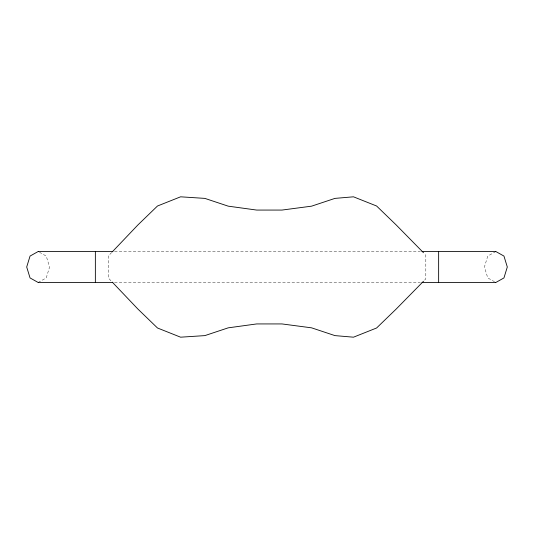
<?xml version="1.0" encoding="UTF-8"?>
<svg xmlns="http://www.w3.org/2000/svg" width="534" height="534" viewBox="0 0 534 534"><rect width="100%" height="100%" fill="white"/><g stroke="black" fill="none" stroke-linecap="round" stroke-linejoin="round"><path stroke-width="0.4" stroke-dasharray="2.67 2" d="M111.693 252.475L108.275 256.066L108.275 277.934L111.693 281.525M424.65 280.09L425.812 278.908L425.812 255.092L424.65 253.91M38.141 282.466L46.231 277.934L49.589 267L46.231 256.066L39.489 252.288M495.859 251.534L487.769 256.066L484.411 267L487.769 277.934L494.511 281.712M114.523 251.534L420.311 251.534M114.523 282.466L420.311 282.466"/><path stroke-width="0.8" d="M112.267 251.874L137.905 224.947L157.49 206.004L180.599 196.812L204.869 198.388L228.205 206.157L256.7 210.069L281.965 210.069L311.609 206.157L334.945 198.388L353.495 196.812L376.597 206.004L396.188 224.947L423.489 252.729M423.489 281.271L396.188 309.053L376.597 327.996L353.495 337.188L334.945 335.612L311.609 327.843L281.965 323.931L256.7 323.931L228.205 327.843L204.869 335.612L180.599 337.188L157.49 327.996L137.905 309.053L112.267 282.126M38.141 251.534L30.051 256.066L26.7 267L30.051 277.934L38.141 282.466M495.859 282.466L503.949 277.934L507.3 267L503.949 256.066L495.859 251.534M38.375 251.534L112.854 251.534M421.98 251.534L495.625 251.534M38.375 282.466L112.854 282.466M421.98 282.466L495.625 282.466M438.641 251.534L438.641 282.466M95.359 251.534L95.359 282.466"/></g></svg>
